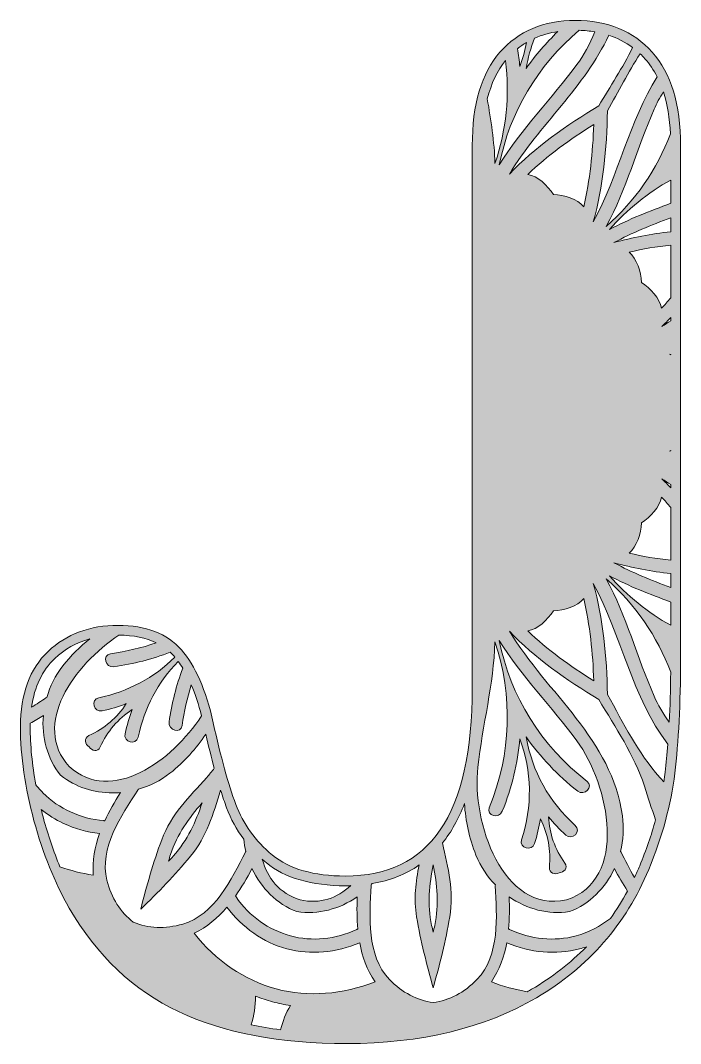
# Model space of a CAD drawing. Extents: x -728 to 2523, y -2539 to -44.
# Drawn here: x 634.9 to 905.1, y -2539.4 to -2120.6 of the extents above; entities that cross this region are included whole.
import ezdxf

# ---------------------------------------------------------------- set-up
doc = ezdxf.new("R2010")
doc.units = 0
doc.header["$MEASUREMENT"] = 0
doc.layers.add('Layer 1', color=7, linetype='Continuous', lineweight=0)

msp = doc.modelspace()

# ---------------------------------------------------------------- hatches: boundary and pattern name
at = {"layer": 'Layer 1', "true_color": 0xed1c24, "transparency": 33554687}
h = msp.add_hatch(color=240, dxfattribs=at)
h.dxf.hatch_style = 2
edge = h.paths.add_edge_path()
edge.add_spline(control_points=[(901.1, -2243.54), (899.89, -2244.34), (898.68, -2245.13), (897.44, -2245.88), (898.69, -2244.69), (899.9, -2243.45), (901.1, -2242.2), (901.1, -2242.2), (901.1, -2243.54), (901.1, -2243.54)], knot_values=[0, 0, 0, 0, 1, 1, 1, 2, 2, 2, 3, 3, 3, 3], degree=3, periodic=0)
edge = h.paths.add_edge_path()
edge.add_spline(control_points=[(901.1, -2257.44), (900.9, -2257.39), (900.7, -2257.33), (900.51, -2257.28), (900.7, -2257.29), (900.9, -2257.3), (901.1, -2257.31), (901.1, -2257.31), (901.1, -2257.44), (901.1, -2257.44)], knot_values=[0, 0, 0, 0, 1, 1, 1, 2, 2, 2, 3, 3, 3, 3], degree=3, periodic=0)
edge = h.paths.add_edge_path()
edge.add_spline(control_points=[(901.1, -2296.82), (900.9, -2296.83), (900.7, -2296.84), (900.51, -2296.85), (900.7, -2296.8), (900.9, -2296.74), (901.1, -2296.69), (901.1, -2296.69), (901.1, -2296.82), (901.1, -2296.82)], knot_values=[0, 0, 0, 0, 1, 1, 1, 2, 2, 2, 3, 3, 3, 3], degree=3, periodic=0)
edge = h.paths.add_edge_path()
edge.add_spline(control_points=[(880.74, -2461.03), (880.69, -2460.9), (880.59, -2460.85), (880.51, -2460.74), (881.67, -2456.1), (881.99, -2451.17), (881.31, -2446.21), (877.01, -2415), (850.59, -2396.11), (835.04, -2370.65), (845.5, -2381.5), (858.41, -2390.58), (871.63, -2398.58), (878.51, -2410.12), (886.07, -2421.15), (890.33, -2434.03), (891.89, -2438.78), (893.23, -2443.35), (894.89, -2447.75), (893.17, -2453.99), (891.01, -2460.28), (888.38, -2466.57), (887.7, -2468.22), (886.97, -2469.83), (886.22, -2471.43), (884.2, -2467.91), (882.41, -2464.32), (880.74, -2461.03)], knot_values=[0, 0, 0, 0, 1, 1, 1, 2, 2, 2, 3, 3, 3, 4, 4, 4, 5, 5, 5, 6, 6, 6, 7, 7, 7, 8, 8, 8, 9, 9, 9, 9], degree=3, periodic=0)
edge = h.paths.add_edge_path()
edge.add_spline(control_points=[(731.14, -2519.97), (733.42, -2520.88), (735.75, -2521.66), (738.14, -2522.34), (740.54, -2522.95), (742.95, -2523.44), (745.39, -2523.78), (743.6, -2526.91), (742.25, -2530.27), (741.35, -2533.72), (737.2, -2533.19), (733.2, -2532.52), (729.33, -2531.73), (730.49, -2527.95), (731.12, -2523.97), (731.14, -2519.97)], knot_values=[0, 0, 0, 0, 1, 1, 1, 2, 2, 2, 3, 3, 3, 4, 4, 4, 5, 5, 5, 5], degree=3, periodic=0)
edge = h.paths.add_edge_path()
edge.add_spline(control_points=[(743.94, -2500.65), (753.77, -2503.14), (764.08, -2502.27), (773.76, -2498.09), (774.79, -2503.8), (776.7, -2509.2), (780.03, -2514.08), (766.71, -2519.4), (752.85, -2520.39), (739.55, -2517.02), (726.36, -2513.3), (714.87, -2505.5), (705.99, -2494.23), (711.3, -2491.69), (715.66, -2487.95), (719.42, -2483.53), (725.7, -2491.99), (734.2, -2497.91), (743.94, -2500.65)], knot_values=[0, 0, 0, 0, 1, 1, 1, 2, 2, 2, 3, 3, 3, 4, 4, 4, 5, 5, 5, 6, 6, 6, 6], degree=3, periodic=0)
edge = h.paths.add_edge_path()
edge.add_spline(control_points=[(773, -2492.52), (772.86, -2492.56), (772.73, -2492.56), (772.58, -2492.63), (763.79, -2496.79), (754.34, -2497.64), (745.38, -2495.35), (745.38, -2495.35), (745.39, -2495.28), (745.39, -2495.28), (736.48, -2492.79), (728.68, -2487.38), (723.15, -2479.38), (723.06, -2479.25), (722.97, -2479.16), (722.86, -2479.05), (725.36, -2475.51), (727.58, -2471.69), (729.68, -2467.77), (733.4, -2475.72), (739.81, -2482.18), (748.04, -2485.39), (756.76, -2486.73), (765.54, -2484.34), (772.75, -2479.3), (772.59, -2483.77), (772.62, -2488.2), (773, -2492.52)], knot_values=[0, 0, 0, 0, 1, 1, 1, 2, 2, 2, 3, 3, 3, 4, 4, 4, 5, 5, 5, 6, 6, 6, 7, 7, 7, 8, 8, 8, 9, 9, 9, 9], degree=3, periodic=0)
edge = h.paths.add_edge_path()
edge.add_spline(control_points=[(829.14, -2179.16), (828.86, -2170.23), (827.51, -2161.43), (826, -2152.64), (827.61, -2146.38), (830.12, -2141.16), (833.5, -2137.04), (835.21, -2151.19), (833.77, -2165.45), (829.14, -2179.16)], knot_values=[0, 0, 0, 0, 1, 1, 1, 2, 2, 2, 3, 3, 3, 3], degree=3, periodic=0)
edge = h.paths.add_edge_path()
edge.add_spline(control_points=[(841.93, -2140.23), (842.66, -2135.94), (843.81, -2131.83), (845.34, -2127.9), (848.26, -2126.58), (851.43, -2125.67), (854.88, -2125.15), (850.03, -2129.81), (845.71, -2134.85), (841.93, -2140.23)], knot_values=[0, 0, 0, 0, 1, 1, 1, 2, 2, 2, 3, 3, 3, 3], degree=3, periodic=0)
edge = h.paths.add_edge_path()
edge.add_spline(control_points=[(832.12, -2444.3), (836.05, -2434.6), (838.42, -2424.61), (839.3, -2414.6), (844.29, -2428.09), (844.49, -2442.19), (840.04, -2456.02), (838.94, -2459.42), (844.27, -2460.85), (845.35, -2457.48), (846.43, -2454.15), (847.17, -2450.8), (847.74, -2447.46), (850.88, -2453.65), (852.09, -2460.25), (851.41, -2467.24), (851.19, -2469.68), (853.69, -2470.38), (855.42, -2469.47), (855.42, -2469.47), (855.42, -2469.52), (855.42, -2469.52), (857.37, -2469.44), (859.17, -2467.53), (857.76, -2465.54), (853.68, -2459.81), (851.41, -2453.5), (851.05, -2446.57), (853.2, -2449.18), (855.54, -2451.71), (858.13, -2454.06), (860.76, -2456.43), (864.64, -2452.52), (862.01, -2450.14), (851.23, -2440.39), (844.35, -2428.07), (841.93, -2413.9), (847.7, -2422.12), (854.74, -2429.59), (863, -2436.03), (865.76, -2438.18), (869.67, -2434.28), (866.87, -2432.09), (847.95, -2417.36), (835.46, -2397.3), (830.89, -2374.37), (840, -2389.11), (852.33, -2401.43), (862.67, -2415.45), (875.94, -2433.44), (883.91, -2472.42), (858.39, -2480.56), (832.2, -2486.28), (819.62, -2448.53), (822.11, -2426.31), (824.05, -2409.05), (828.6, -2392.25), (829.14, -2374.98), (836.6, -2397.09), (835.8, -2420.65), (826.81, -2442.83), (825.47, -2446.13), (830.8, -2447.55), (832.12, -2444.3)], knot_values=[0, 0, 0, 0, 1, 1, 1, 2, 2, 2, 3, 3, 3, 4, 4, 4, 5, 5, 5, 6, 6, 6, 7, 7, 7, 8, 8, 8, 9, 9, 9, 10, 10, 10, 11, 11, 11, 12, 12, 12, 13, 13, 13, 14, 14, 14, 15, 15, 15, 16, 16, 16, 17, 17, 17, 18, 18, 18, 19, 19, 19, 20, 20, 20, 21, 21, 21, 21], degree=3, periodic=0)
edge = h.paths.add_edge_path()
edge.add_spline(control_points=[(862.67, -2138.68), (852.33, -2152.71), (840, -2165.02), (830.89, -2179.77), (835.2, -2158.16), (846.53, -2139.11), (863.65, -2124.66), (865.84, -2124.73), (867.94, -2124.93), (869.97, -2125.27), (867.93, -2130.33), (865.42, -2134.96), (862.67, -2138.68)], knot_values=[0, 0, 0, 0, 1, 1, 1, 2, 2, 2, 3, 3, 3, 4, 4, 4, 4], degree=3, periodic=0)
edge = h.paths.add_edge_path()
edge.add_spline(control_points=[(871.63, -2155.56), (858.41, -2163.55), (845.5, -2172.63), (835.04, -2183.48), (847.22, -2163.54), (866.06, -2147.63), (875.73, -2126.68), (879.31, -2127.85), (882.57, -2129.53), (885.49, -2131.7), (881.41, -2139.92), (876.36, -2147.62), (871.63, -2155.56)], knot_values=[0, 0, 0, 0, 1, 1, 1, 2, 2, 2, 3, 3, 3, 4, 4, 4, 4], degree=3, periodic=0)
edge = h.paths.add_edge_path()
edge.add_spline(control_points=[(869.58, -2390.9), (864.75, -2387.88), (860, -2384.69), (855.46, -2381.3), (850.91, -2377.92), (846.55, -2374.33), (842.52, -2370.51), (846.64, -2369.79), (850.64, -2366.03), (853.06, -2362.28), (857.5, -2362.06), (862.76, -2360.49), (865.45, -2357.26), (868.04, -2368.08), (869.17, -2379.52), (869.58, -2390.9)], knot_values=[0, 0, 0, 0, 1, 1, 1, 2, 2, 2, 3, 3, 3, 4, 4, 4, 5, 5, 5, 5], degree=3, periodic=0)
edge = h.paths.add_edge_path()
edge.add_spline(control_points=[(865.45, -2196.87), (862.76, -2193.65), (857.5, -2192.07), (853.06, -2191.86), (850.64, -2188.1), (846.64, -2184.34), (842.52, -2183.62), (850.59, -2175.97), (859.94, -2169.28), (869.58, -2163.23), (869.38, -2168.92), (868.98, -2174.62), (868.33, -2180.26), (867.68, -2185.89), (866.75, -2191.46), (865.45, -2196.87)], knot_values=[0, 0, 0, 0, 1, 1, 1, 2, 2, 2, 3, 3, 3, 4, 4, 4, 5, 5, 5, 5], degree=3, periodic=0)
edge = h.paths.add_edge_path()
edge.add_spline(control_points=[(898.06, -2149.87), (899.68, -2154.86), (900.65, -2160.59), (900.97, -2167.04), (895.42, -2181.61), (886.54, -2194.5), (874.71, -2204.92), (882.87, -2189.68), (887.34, -2172.87), (894.29, -2156.94), (895.3, -2154.63), (896.57, -2152.25), (898.06, -2149.87)], knot_values=[0, 0, 0, 0, 1, 1, 1, 2, 2, 2, 3, 3, 3, 4, 4, 4, 4], degree=3, periodic=0)
edge = h.paths.add_edge_path()
edge.add_spline(control_points=[(890.52, -2136.28), (892.45, -2138.42), (894.1, -2140.88), (895.5, -2143.64), (884.23, -2161.78), (879.7, -2184.03), (869.36, -2203.07), (873.49, -2188.65), (874.88, -2172.99), (875.2, -2157.61), (879.6, -2149.76), (883.64, -2141.74), (888.55, -2134.27), (889.23, -2134.91), (889.89, -2135.57), (890.52, -2136.28)], knot_values=[0, 0, 0, 0, 1, 1, 1, 2, 2, 2, 3, 3, 3, 4, 4, 4, 5, 5, 5, 5], degree=3, periodic=0)
edge = h.paths.add_edge_path()
edge.add_spline(control_points=[(842.09, -2129.6), (841.44, -2132.94), (840.51, -2136.25), (839.3, -2139.53), (839.08, -2137.08), (838.77, -2134.63), (838.38, -2132.18), (839.56, -2131.23), (840.8, -2130.37), (842.09, -2129.6)], knot_values=[0, 0, 0, 0, 1, 1, 1, 2, 2, 2, 3, 3, 3, 3], degree=3, periodic=0)
edge = h.paths.add_edge_path()
edge.add_spline(control_points=[(797.08, -2487.56), (798.71, -2497.33), (801.15, -2506.95), (803.86, -2516.52), (806.56, -2506.95), (809, -2497.33), (810.63, -2487.56), (812.43, -2476.81), (809.87, -2467.61), (807.68, -2457.28), (811.27, -2452.78), (814.26, -2447.4), (816.65, -2441.16), (817.11, -2448.22), (818.5, -2455.25), (821.36, -2462.27), (823.24, -2466.92), (826, -2471.02), (829.31, -2474.46), (829.3, -2474.6), (829.25, -2474.69), (829.25, -2474.82), (829.92, -2487.27), (831.18, -2503.3), (821.78, -2513.13), (816.6, -2518.56), (810.38, -2521.73), (803.86, -2522.59), (797.33, -2521.73), (791.12, -2518.56), (785.93, -2513.13), (776.53, -2503.3), (777.79, -2487.27), (778.47, -2474.82), (778.47, -2474.69), (778.41, -2474.6), (778.4, -2474.46), (778.58, -2474.28), (778.75, -2474.08), (778.92, -2473.9), (786.2, -2472.66), (792.59, -2470.12), (798.11, -2466.29), (796.71, -2473.23), (795.82, -2480.01), (797.08, -2487.56)], knot_values=[0, 0, 0, 0, 1, 1, 1, 2, 2, 2, 3, 3, 3, 4, 4, 4, 5, 5, 5, 6, 6, 6, 7, 7, 7, 8, 8, 8, 9, 9, 9, 10, 10, 10, 11, 11, 11, 12, 12, 12, 13, 13, 13, 14, 14, 14, 15, 15, 15, 15], degree=3, periodic=0)
edge = h.paths.add_edge_path()
edge.add_spline(control_points=[(804.49, -2491.04), (804.29, -2491.95), (804.06, -2492.85), (803.86, -2493.76), (803.66, -2492.85), (803.42, -2491.95), (803.22, -2491.04), (801.35, -2482.26), (802.32, -2474.24), (803.86, -2466.17), (805.39, -2474.24), (806.36, -2482.26), (804.49, -2491.04)], knot_values=[0, 0, 0, 0, 1, 1, 1, 2, 2, 2, 3, 3, 3, 4, 4, 4, 4], degree=3, periodic=0)
edge = h.paths.add_edge_path()
edge.add_spline(control_points=[(735.48, -2465.32), (743.11, -2471.61), (754.03, -2474.8), (767.94, -2474.8), (768.67, -2474.8), (769.39, -2474.77), (770.1, -2474.75), (764.58, -2479.81), (757.64, -2482.38), (749.33, -2480.56), (740.77, -2477.83), (735.99, -2471.63), (733.9, -2463.93), (734.43, -2464.4), (734.94, -2464.87), (735.48, -2465.32)], knot_values=[0, 0, 0, 0, 1, 1, 1, 2, 2, 2, 3, 3, 3, 4, 4, 4, 5, 5, 5, 5], degree=3, periodic=0)
edge = h.paths.add_edge_path()
edge.add_spline(control_points=[(709.31, -2440.83), (706.6, -2448.59), (703.43, -2456.02), (697.42, -2462.69), (696.8, -2463.38), (696.13, -2464.04), (695.51, -2464.73), (695.79, -2463.83), (696.04, -2462.94), (696.32, -2462.06), (699.09, -2453.54), (703.93, -2447.1), (709.27, -2440.88), (709.27, -2440.88), (709.31, -2440.83), (709.31, -2440.83)], knot_values=[0, 0, 0, 0, 1, 1, 1, 2, 2, 2, 3, 3, 3, 4, 4, 4, 5, 5, 5, 5], degree=3, periodic=0)
edge = h.paths.add_edge_path()
edge.add_spline(control_points=[(692.74, -2455.97), (689.27, -2465.25), (686.58, -2474.8), (684.12, -2484.43), (691.26, -2477.5), (698.18, -2470.39), (704.47, -2462.74), (711.25, -2454.51), (713.7, -2445.48), (716.85, -2435.68), (717.66, -2438.27), (718.48, -2440.67), (719.28, -2442.86), (720.99, -2447.47), (723.35, -2451.76), (726.3, -2455.71), (726.49, -2457.42), (726.79, -2459.1), (727.2, -2460.74), (727.12, -2460.85), (727.03, -2460.9), (726.97, -2461.03), (721.33, -2472.14), (714.4, -2486.65), (701.35, -2490.47), (694.15, -2492.58), (687.17, -2492.22), (681.1, -2489.7), (675.88, -2485.69), (672.08, -2479.83), (670.29, -2472.54), (667.07, -2459.32), (676.18, -2446.08), (682.98, -2435.63), (683.06, -2435.51), (683.12, -2435.39), (683.17, -2435.27), (687.74, -2433.95), (692.16, -2431.77), (696.1, -2428.71), (702.09, -2424.05), (706.83, -2418.64), (710.76, -2412.74), (711.92, -2417.78), (713.08, -2422.45), (714.24, -2426.73), (713.26, -2427.99), (712.23, -2429.22), (711.16, -2430.42), (703.85, -2438.62), (696.69, -2445.42), (692.74, -2455.97)], knot_values=[0, 0, 0, 0, 1, 1, 1, 2, 2, 2, 3, 3, 3, 4, 4, 4, 5, 5, 5, 6, 6, 6, 7, 7, 7, 8, 8, 8, 9, 9, 9, 10, 10, 10, 11, 11, 11, 12, 12, 12, 13, 13, 13, 14, 14, 14, 15, 15, 15, 16, 16, 16, 17, 17, 17, 17], degree=3, periodic=0)
edge = h.paths.add_edge_path()
edge.add_spline(control_points=[(673.16, -2385.16), (681.18, -2384.04), (688.86, -2382.02), (696.16, -2379.2), (696.72, -2379.72), (697.27, -2380.26), (697.77, -2380.84), (697.89, -2380.97), (698.01, -2381.12), (698.12, -2381.25), (689.58, -2389.67), (679.03, -2395.28), (666.97, -2397.87), (663.48, -2398.63), (664.9, -2403.96), (668.36, -2403.22), (671.78, -2402.47), (675.05, -2401.45), (678.24, -2400.26), (674.44, -2406.08), (669.33, -2410.43), (662.94, -2413.35), (660.71, -2414.35), (661.36, -2416.89), (663, -2417.92), (664.04, -2419.56), (666.57, -2420.21), (667.58, -2417.99), (670.49, -2411.6), (674.84, -2406.48), (680.66, -2402.69), (679.47, -2405.87), (678.45, -2409.14), (677.71, -2412.56), (676.96, -2416.02), (682.29, -2417.44), (683.05, -2413.96), (685.62, -2401.98), (691.18, -2391.49), (699.5, -2382.98), (700.13, -2383.84), (700.75, -2384.76), (701.35, -2385.73), (698.72, -2392.74), (696.83, -2400.1), (695.76, -2407.76), (695.29, -2411.24), (700.62, -2412.67), (701.11, -2409.16), (701.9, -2403.45), (703.16, -2397.91), (704.84, -2392.58), (706.42, -2396.28), (707.81, -2400.52), (709.02, -2405.25), (697.01, -2423.71), (672.16, -2441.75), (654.89, -2426.03), (639.3, -2408.91), (656.9, -2384.34), (675.19, -2372.21), (681.17, -2372.25), (686.29, -2373.31), (690.51, -2375.37), (684.51, -2377.41), (678.25, -2378.91), (671.77, -2379.82), (668.25, -2380.31), (669.69, -2385.64), (673.16, -2385.16)], knot_values=[0, 0, 0, 0, 1, 1, 1, 2, 2, 2, 3, 3, 3, 4, 4, 4, 5, 5, 5, 6, 6, 6, 7, 7, 7, 8, 8, 8, 9, 9, 9, 10, 10, 10, 11, 11, 11, 12, 12, 12, 13, 13, 13, 14, 14, 14, 15, 15, 15, 16, 16, 16, 17, 17, 17, 18, 18, 18, 19, 19, 19, 20, 20, 20, 21, 21, 21, 22, 22, 22, 23, 23, 23, 23], degree=3, periodic=0)
edge = h.paths.add_edge_path()
edge.add_spline(control_points=[(663.28, -2373.72), (659.27, -2376.89), (655.55, -2380.53), (652.21, -2384.83), (649.15, -2388.77), (646.97, -2393.18), (645.65, -2397.75), (645.53, -2397.81), (645.41, -2397.86), (645.29, -2397.94), (643.43, -2399.15), (641.47, -2400.44), (639.44, -2401.72), (640.63, -2393.35), (643.81, -2386.66), (648.94, -2381.79), (653, -2377.95), (657.8, -2375.26), (663.28, -2373.72)], knot_values=[0, 0, 0, 0, 1, 1, 1, 2, 2, 2, 3, 3, 3, 4, 4, 4, 5, 5, 5, 6, 6, 6, 6], degree=3, periodic=0)
edge = h.paths.add_edge_path()
edge.add_spline(control_points=[(638.9, -2409.61), (638.9, -2409.17), (638.92, -2408.73), (638.93, -2408.29), (640.72, -2407.29), (642.5, -2406.23), (644.27, -2405.13), (643.51, -2413.89), (645.83, -2422.68), (651.35, -2429.57), (657.41, -2434.41), (664.91, -2436.8), (672.59, -2436.8), (673.66, -2436.8), (674.72, -2436.76), (675.8, -2436.67), (673.44, -2440.44), (671.24, -2444.29), (669.41, -2448.23), (669.26, -2448.2), (669.15, -2448.12), (669, -2448.11), (659.3, -2447.33), (650.73, -2443.28), (644.11, -2436.81), (643.07, -2435.75), (642.1, -2434.62), (641.18, -2433.46), (639.68, -2425.24), (638.9, -2417.25), (638.9, -2409.61)], knot_values=[0, 0, 0, 0, 1, 1, 1, 2, 2, 2, 3, 3, 3, 4, 4, 4, 5, 5, 5, 6, 6, 6, 7, 7, 7, 8, 8, 8, 9, 9, 9, 10, 10, 10, 10], degree=3, periodic=0)
edge = h.paths.add_edge_path()
edge.add_spline(control_points=[(643.39, -2443.57), (646.2, -2445.83), (649.25, -2447.74), (652.52, -2449.27), (657.08, -2451.42), (662.04, -2452.83), (667.27, -2453.44), (665.32, -2458.89), (664.26, -2464.52), (664.71, -2470.41), (659.97, -2469.72), (655.41, -2468.57), (651.08, -2467.01), (648.51, -2460.8), (646.23, -2454.16), (644.3, -2447.11), (643.98, -2445.93), (643.69, -2444.75), (643.39, -2443.57)], knot_values=[0, 0, 0, 0, 1, 1, 1, 2, 2, 2, 3, 3, 3, 4, 4, 4, 5, 5, 5, 6, 6, 6, 6], degree=3, periodic=0)
edge = h.paths.add_edge_path()
edge.add_spline(control_points=[(842.35, -2518.15), (837.43, -2517.36), (832.52, -2516.01), (827.68, -2514.08), (831.01, -2509.2), (832.92, -2503.8), (833.95, -2498.09), (843.63, -2502.27), (853.95, -2503.14), (863.77, -2500.65), (864.71, -2500.39), (865.63, -2500.08), (866.54, -2499.76), (860.02, -2506.39), (852.53, -2512.22), (844.09, -2517.18), (843.52, -2517.51), (842.93, -2517.83), (842.35, -2518.15)], knot_values=[0, 0, 0, 0, 1, 1, 1, 2, 2, 2, 3, 3, 3, 4, 4, 4, 5, 5, 5, 6, 6, 6, 6], degree=3, periodic=0)
edge = h.paths.add_edge_path()
edge.add_spline(control_points=[(876.38, -2488.13), (872.21, -2491.44), (867.45, -2493.84), (862.32, -2495.28), (862.32, -2495.28), (862.34, -2495.35), (862.34, -2495.35), (853.38, -2497.64), (843.92, -2496.79), (835.13, -2492.63), (834.99, -2492.56), (834.85, -2492.56), (834.71, -2492.52), (835.09, -2488.2), (835.12, -2483.77), (834.96, -2479.3), (842.17, -2484.34), (850.95, -2486.73), (859.67, -2485.39), (867.91, -2482.18), (874.31, -2475.72), (878.04, -2467.77), (879.72, -2470.93), (881.5, -2474.01), (883.43, -2476.94), (881.3, -2480.84), (878.95, -2484.58), (876.38, -2488.13)], knot_values=[0, 0, 0, 0, 1, 1, 1, 2, 2, 2, 3, 3, 3, 4, 4, 4, 5, 5, 5, 6, 6, 6, 7, 7, 7, 8, 8, 8, 9, 9, 9, 9], degree=3, periodic=0)
edge = h.paths.add_edge_path()
edge.add_spline(control_points=[(898.78, -2428.24), (898.62, -2429.58), (898.42, -2430.92), (898.22, -2432.27), (897.66, -2431.66), (897.11, -2431.04), (896.56, -2430.42), (887.53, -2420.32), (881.76, -2408.24), (875.2, -2396.52), (874.88, -2381.14), (873.49, -2365.48), (869.36, -2351.06), (880.95, -2372.4), (885.23, -2397.77), (899.9, -2416.86), (899.59, -2420.88), (899.22, -2424.68), (898.78, -2428.24)], knot_values=[0, 0, 0, 0, 1, 1, 1, 2, 2, 2, 3, 3, 3, 4, 4, 4, 5, 5, 5, 6, 6, 6, 6], degree=3, periodic=0)
edge = h.paths.add_edge_path()
edge.add_spline(control_points=[(900.48, -2407.86), (897.92, -2404.3), (895.8, -2400.66), (894.29, -2397.2), (887.34, -2381.26), (882.87, -2364.45), (874.71, -2349.22), (886.61, -2359.69), (895.53, -2372.67), (901.07, -2387.34), (901, -2394.63), (900.81, -2401.48), (900.48, -2407.86)], knot_values=[0, 0, 0, 0, 1, 1, 1, 2, 2, 2, 3, 3, 3, 4, 4, 4, 4], degree=3, periodic=0)
edge = h.paths.add_edge_path()
edge.add_spline(control_points=[(901.1, -2368.2), (891.72, -2362.95), (883.26, -2356.15), (876.01, -2347.92), (884.05, -2352.23), (892.53, -2355.51), (901.1, -2358.67), (901.1, -2358.67), (901.1, -2368.2), (901.1, -2368.2)], knot_values=[0, 0, 0, 0, 1, 1, 1, 2, 2, 2, 3, 3, 3, 3], degree=3, periodic=0)
edge = h.paths.add_edge_path()
edge.add_spline(control_points=[(901.1, -2352.73), (893.15, -2349.73), (885.26, -2346.59), (877.85, -2342.57), (885.34, -2344.71), (893.16, -2346.11), (901.1, -2347.01), (901.1, -2347.01), (901.1, -2352.73), (901.1, -2352.73)], knot_values=[0, 0, 0, 0, 1, 1, 1, 2, 2, 2, 3, 3, 3, 3], degree=3, periodic=0)
edge = h.paths.add_edge_path()
edge.add_spline(control_points=[(901.1, -2341.58), (895.31, -2340.93), (889.6, -2339.99), (884.05, -2338.66), (887.28, -2335.97), (888.85, -2330.71), (889.07, -2326.27), (892.82, -2323.85), (896.58, -2319.85), (897.3, -2315.73), (898.59, -2317.09), (899.85, -2318.51), (901.1, -2319.94), (901.1, -2319.94), (901.1, -2341.58), (901.1, -2341.58)], knot_values=[0, 0, 0, 0, 1, 1, 1, 2, 2, 2, 3, 3, 3, 4, 4, 4, 5, 5, 5, 5], degree=3, periodic=0)
edge = h.paths.add_edge_path()
edge.add_spline(control_points=[(901.1, -2311.93), (899.9, -2310.68), (898.69, -2309.45), (897.44, -2308.25), (898.68, -2309), (899.89, -2309.79), (901.1, -2310.59), (901.1, -2310.59), (901.1, -2311.93), (901.1, -2311.93)], knot_values=[0, 0, 0, 0, 1, 1, 1, 2, 2, 2, 3, 3, 3, 3], degree=3, periodic=0)
edge = h.paths.add_edge_path()
edge.add_spline(control_points=[(901.1, -2234.19), (899.85, -2235.62), (898.59, -2237.04), (897.3, -2238.41), (896.58, -2234.28), (892.82, -2230.28), (889.07, -2227.87), (888.85, -2223.42), (887.28, -2218.16), (884.05, -2215.47), (889.6, -2214.14), (895.31, -2213.21), (901.1, -2212.55), (901.1, -2212.55), (901.1, -2234.19), (901.1, -2234.19)], knot_values=[0, 0, 0, 0, 1, 1, 1, 2, 2, 2, 3, 3, 3, 4, 4, 4, 5, 5, 5, 5], degree=3, periodic=0)
edge = h.paths.add_edge_path()
edge.add_spline(control_points=[(901.1, -2207.12), (893.16, -2208.02), (885.34, -2209.42), (877.85, -2211.56), (885.26, -2207.54), (893.15, -2204.4), (901.1, -2201.4), (901.1, -2201.4), (901.1, -2207.12), (901.1, -2207.12)], knot_values=[0, 0, 0, 0, 1, 1, 1, 2, 2, 2, 3, 3, 3, 3], degree=3, periodic=0)
edge = h.paths.add_edge_path()
edge.add_spline(control_points=[(901.1, -2195.46), (892.53, -2198.62), (884.05, -2201.9), (876.01, -2206.22), (883.26, -2197.98), (891.72, -2191.18), (901.1, -2185.93), (901.1, -2185.93), (901.1, -2195.46), (901.1, -2195.46)], knot_values=[0, 0, 0, 0, 1, 1, 1, 2, 2, 2, 3, 3, 3, 3], degree=3, periodic=0)
edge = h.paths.add_edge_path()
edge.add_spline(control_points=[(893.49, -2133.6), (885.75, -2124.99), (875.17, -2120.63), (862.05, -2120.63), (849.11, -2120.63), (838.7, -2125), (831.14, -2133.62), (823.64, -2142.16), (819.84, -2155.03), (819.84, -2171.87), (819.84, -2171.87), (819.84, -2393.74), (819.84, -2393.74), (819.84, -2419.56), (815.42, -2439.13), (806.71, -2451.91), (798.04, -2464.62), (785.36, -2470.8), (767.94, -2470.8), (754.98, -2470.8), (744.92, -2467.92), (738.03, -2462.23), (731.04, -2456.47), (726, -2449.48), (723.03, -2441.47), (719.98, -2433.22), (716.88, -2421.98), (713.82, -2408.08), (710.84, -2394.68), (706.44, -2384.62), (700.77, -2378.19), (694.93, -2371.57), (686.23, -2368.21), (674.92, -2368.21), (663.33, -2368.21), (653.66, -2371.8), (646.19, -2378.88), (638.7, -2386), (634.9, -2396.33), (634.9, -2409.61), (634.9, -2421.78), (636.76, -2434.75), (640.44, -2448.16), (644.11, -2461.58), (648.97, -2473.61), (654.87, -2483.93), (666.14, -2503.35), (681.21, -2517.61), (699.65, -2526.32), (717.98, -2534.98), (741.14, -2539.37), (768.49, -2539.37), (798.8, -2539.37), (824.91, -2533.06), (846.11, -2520.63), (867.36, -2508.15), (882.84, -2490.47), (892.08, -2468.1), (897.6, -2454.86), (901.18, -2441.62), (902.75, -2428.73), (904.3, -2415.92), (905.1, -2400.19), (905.1, -2381.98), (905.1, -2381.98), (905.1, -2171.87), (905.1, -2171.87), (905.1, -2155.02), (901.19, -2142.15), (893.49, -2133.6)], knot_values=[0, 0, 0, 0, 1, 1, 1, 2, 2, 2, 3, 3, 3, 4, 4, 4, 5, 5, 5, 6, 6, 6, 7, 7, 7, 8, 8, 8, 9, 9, 9, 10, 10, 10, 11, 11, 11, 12, 12, 12, 13, 13, 13, 14, 14, 14, 15, 15, 15, 16, 16, 16, 17, 17, 17, 18, 18, 18, 19, 19, 19, 20, 20, 20, 21, 21, 21, 22, 22, 22, 23, 23, 23, 23], degree=3, periodic=0)

# ---------------------------------------------------------------- linework, layer by layer
at = {"layer": 'Layer 1'}
for points, knots in [([(893.49, -2133.6), (885.75, -2124.99), (875.17, -2120.63), (862.05, -2120.63), (849.11, -2120.63), (838.7, -2125), (831.14, -2133.62), (823.64, -2142.16), (819.84, -2155.03), (819.84, -2171.87), (819.84, -2171.87), (819.84, -2393.74), (819.84, -2393.74), (819.84, -2419.56), (815.42, -2439.13), (806.71, -2451.91), (798.04, -2464.62), (785.36, -2470.8), (767.94, -2470.8), (754.98, -2470.8), (744.92, -2467.92), (738.03, -2462.23), (731.04, -2456.47), (726, -2449.48), (723.03, -2441.47), (719.98, -2433.22), (716.88, -2421.98), (713.82, -2408.08), (710.84, -2394.68), (706.44, -2384.62), (700.77, -2378.19), (694.93, -2371.57), (686.23, -2368.21), (674.92, -2368.21), (663.33, -2368.21), (653.66, -2371.8), (646.19, -2378.88), (638.7, -2386), (634.9, -2396.33), (634.9, -2409.61), (634.9, -2421.78), (636.76, -2434.75), (640.44, -2448.16), (644.11, -2461.58), (648.97, -2473.61), (654.87, -2483.93), (666.14, -2503.35), (681.21, -2517.61), (699.65, -2526.32), (717.98, -2534.98), (741.14, -2539.37), (768.49, -2539.37), (798.8, -2539.37), (824.91, -2533.06), (846.11, -2520.63), (867.36, -2508.15), (882.84, -2490.47), (892.08, -2468.1), (897.6, -2454.86), (901.18, -2441.62), (902.75, -2428.73), (904.3, -2415.92), (905.1, -2400.19), (905.1, -2381.98), (905.1, -2381.98), (905.1, -2171.87), (905.1, -2171.87), (905.1, -2155.02), (901.19, -2142.15), (893.49, -2133.6)], [0, 0, 0, 0, 1, 1, 1, 2, 2, 2, 3, 3, 3, 4, 4, 4, 5, 5, 5, 6, 6, 6, 7, 7, 7, 8, 8, 8, 9, 9, 9, 10, 10, 10, 11, 11, 11, 12, 12, 12, 13, 13, 13, 14, 14, 14, 15, 15, 15, 16, 16, 16, 17, 17, 17, 18, 18, 18, 19, 19, 19, 20, 20, 20, 21, 21, 21, 22, 22, 22, 23, 23, 23, 23]), ([(862.67, -2138.68), (852.33, -2152.71), (840, -2165.02), (830.89, -2179.77), (835.2, -2158.16), (846.53, -2139.11), (863.65, -2124.66), (865.84, -2124.73), (867.94, -2124.93), (869.97, -2125.27), (867.93, -2130.33), (865.42, -2134.96), (862.67, -2138.68)], [0, 0, 0, 0, 1, 1, 1, 2, 2, 2, 3, 3, 3, 4, 4, 4, 4]), ([(871.63, -2155.56), (858.41, -2163.55), (845.5, -2172.63), (835.04, -2183.48), (847.22, -2163.54), (866.06, -2147.63), (875.73, -2126.68), (879.31, -2127.85), (882.57, -2129.53), (885.49, -2131.7), (881.41, -2139.92), (876.36, -2147.62), (871.63, -2155.56)], [0, 0, 0, 0, 1, 1, 1, 2, 2, 2, 3, 3, 3, 4, 4, 4, 4]), ([(841.93, -2140.23), (842.66, -2135.94), (843.81, -2131.83), (845.34, -2127.9), (848.26, -2126.58), (851.43, -2125.67), (854.88, -2125.15), (850.03, -2129.81), (845.71, -2134.85), (841.93, -2140.23)], [0, 0, 0, 0, 1, 1, 1, 2, 2, 2, 3, 3, 3, 3]), ([(842.09, -2129.6), (841.44, -2132.94), (840.51, -2136.25), (839.3, -2139.53), (839.08, -2137.08), (838.77, -2134.63), (838.38, -2132.18), (839.56, -2131.23), (840.8, -2130.37), (842.09, -2129.6)], [0, 0, 0, 0, 1, 1, 1, 2, 2, 2, 3, 3, 3, 3]), ([(890.52, -2136.28), (892.45, -2138.42), (894.1, -2140.88), (895.5, -2143.64), (884.23, -2161.78), (879.7, -2184.03), (869.36, -2203.07), (873.49, -2188.65), (874.88, -2172.99), (875.2, -2157.61), (879.6, -2149.76), (883.64, -2141.74), (888.55, -2134.27), (889.23, -2134.91), (889.89, -2135.57), (890.52, -2136.28)], [0, 0, 0, 0, 1, 1, 1, 2, 2, 2, 3, 3, 3, 4, 4, 4, 5, 5, 5, 5]), ([(829.14, -2179.16), (828.86, -2170.23), (827.51, -2161.43), (826, -2152.64), (827.61, -2146.38), (830.12, -2141.16), (833.5, -2137.04), (835.21, -2151.19), (833.77, -2165.45), (829.14, -2179.16)], [0, 0, 0, 0, 1, 1, 1, 2, 2, 2, 3, 3, 3, 3]), ([(898.06, -2149.87), (899.68, -2154.86), (900.65, -2160.59), (900.97, -2167.04), (895.42, -2181.61), (886.54, -2194.5), (874.71, -2204.92), (882.87, -2189.68), (887.34, -2172.87), (894.29, -2156.94), (895.3, -2154.63), (896.57, -2152.25), (898.06, -2149.87)], [0, 0, 0, 0, 1, 1, 1, 2, 2, 2, 3, 3, 3, 4, 4, 4, 4]), ([(865.45, -2196.87), (862.76, -2193.65), (857.5, -2192.07), (853.06, -2191.86), (850.64, -2188.1), (846.64, -2184.34), (842.52, -2183.62), (850.59, -2175.97), (859.94, -2169.28), (869.58, -2163.23), (869.38, -2168.92), (868.98, -2174.62), (868.33, -2180.26), (867.68, -2185.89), (866.75, -2191.46), (865.45, -2196.87)], [0, 0, 0, 0, 1, 1, 1, 2, 2, 2, 3, 3, 3, 4, 4, 4, 5, 5, 5, 5]), ([(901.1, -2195.46), (892.53, -2198.62), (884.05, -2201.9), (876.01, -2206.22), (883.26, -2197.98), (891.72, -2191.18), (901.1, -2185.93), (901.1, -2185.93), (901.1, -2195.46), (901.1, -2195.46)], [0, 0, 0, 0, 1, 1, 1, 2, 2, 2, 3, 3, 3, 3]), ([(901.1, -2207.12), (893.16, -2208.02), (885.34, -2209.42), (877.85, -2211.56), (885.26, -2207.54), (893.15, -2204.4), (901.1, -2201.4), (901.1, -2201.4), (901.1, -2207.12), (901.1, -2207.12)], [0, 0, 0, 0, 1, 1, 1, 2, 2, 2, 3, 3, 3, 3]), ([(901.1, -2234.19), (899.85, -2235.62), (898.59, -2237.04), (897.3, -2238.41), (896.58, -2234.28), (892.82, -2230.28), (889.07, -2227.87), (888.85, -2223.42), (887.28, -2218.16), (884.05, -2215.47), (889.6, -2214.14), (895.31, -2213.21), (901.1, -2212.55), (901.1, -2212.55), (901.1, -2234.19), (901.1, -2234.19)], [0, 0, 0, 0, 1, 1, 1, 2, 2, 2, 3, 3, 3, 4, 4, 4, 5, 5, 5, 5]), ([(901.1, -2243.54), (899.89, -2244.34), (898.68, -2245.13), (897.44, -2245.88), (898.69, -2244.69), (899.9, -2243.45), (901.1, -2242.2), (901.1, -2242.2), (901.1, -2243.54), (901.1, -2243.54)], [0, 0, 0, 0, 1, 1, 1, 2, 2, 2, 3, 3, 3, 3]), ([(901.1, -2257.44), (900.9, -2257.39), (900.7, -2257.33), (900.51, -2257.28), (900.7, -2257.29), (900.9, -2257.3), (901.1, -2257.31), (901.1, -2257.31), (901.1, -2257.44), (901.1, -2257.44)], [0, 0, 0, 0, 1, 1, 1, 2, 2, 2, 3, 3, 3, 3]), ([(901.1, -2296.82), (900.9, -2296.83), (900.7, -2296.84), (900.51, -2296.85), (900.7, -2296.8), (900.9, -2296.74), (901.1, -2296.69), (901.1, -2296.69), (901.1, -2296.82), (901.1, -2296.82)], [0, 0, 0, 0, 1, 1, 1, 2, 2, 2, 3, 3, 3, 3]), ([(901.1, -2311.93), (899.9, -2310.68), (898.69, -2309.45), (897.44, -2308.25), (898.68, -2309), (899.89, -2309.79), (901.1, -2310.59), (901.1, -2310.59), (901.1, -2311.93), (901.1, -2311.93)], [0, 0, 0, 0, 1, 1, 1, 2, 2, 2, 3, 3, 3, 3]), ([(901.1, -2341.58), (895.31, -2340.93), (889.6, -2339.99), (884.05, -2338.66), (887.28, -2335.97), (888.85, -2330.71), (889.07, -2326.27), (892.82, -2323.85), (896.58, -2319.85), (897.3, -2315.73), (898.59, -2317.09), (899.85, -2318.51), (901.1, -2319.94), (901.1, -2319.94), (901.1, -2341.58), (901.1, -2341.58)], [0, 0, 0, 0, 1, 1, 1, 2, 2, 2, 3, 3, 3, 4, 4, 4, 5, 5, 5, 5]), ([(901.1, -2352.73), (893.15, -2349.73), (885.26, -2346.59), (877.85, -2342.57), (885.34, -2344.71), (893.16, -2346.11), (901.1, -2347.01), (901.1, -2347.01), (901.1, -2352.73), (901.1, -2352.73)], [0, 0, 0, 0, 1, 1, 1, 2, 2, 2, 3, 3, 3, 3]), ([(901.1, -2368.2), (891.72, -2362.95), (883.26, -2356.15), (876.01, -2347.92), (884.05, -2352.23), (892.53, -2355.51), (901.1, -2358.67), (901.1, -2358.67), (901.1, -2368.2), (901.1, -2368.2)], [0, 0, 0, 0, 1, 1, 1, 2, 2, 2, 3, 3, 3, 3]), ([(898.78, -2428.24), (898.62, -2429.58), (898.42, -2430.92), (898.22, -2432.27), (897.66, -2431.66), (897.11, -2431.04), (896.56, -2430.42), (887.53, -2420.32), (881.76, -2408.24), (875.2, -2396.52), (874.88, -2381.14), (873.49, -2365.48), (869.36, -2351.06), (880.95, -2372.4), (885.23, -2397.77), (899.9, -2416.86), (899.59, -2420.88), (899.22, -2424.68), (898.78, -2428.24)], [0, 0, 0, 0, 1, 1, 1, 2, 2, 2, 3, 3, 3, 4, 4, 4, 5, 5, 5, 6, 6, 6, 6]), ([(900.48, -2407.86), (897.92, -2404.3), (895.8, -2400.66), (894.29, -2397.2), (887.34, -2381.26), (882.87, -2364.45), (874.71, -2349.22), (886.61, -2359.69), (895.53, -2372.67), (901.07, -2387.34), (901, -2394.63), (900.81, -2401.48), (900.48, -2407.86)], [0, 0, 0, 0, 1, 1, 1, 2, 2, 2, 3, 3, 3, 4, 4, 4, 4]), ([(869.58, -2390.9), (864.75, -2387.88), (860, -2384.69), (855.46, -2381.3), (850.91, -2377.92), (846.55, -2374.33), (842.52, -2370.51), (846.64, -2369.79), (850.64, -2366.03), (853.06, -2362.28), (857.5, -2362.06), (862.76, -2360.49), (865.45, -2357.26), (868.04, -2368.08), (869.17, -2379.52), (869.58, -2390.9)], [0, 0, 0, 0, 1, 1, 1, 2, 2, 2, 3, 3, 3, 4, 4, 4, 5, 5, 5, 5]), ([(673.16, -2385.16), (681.18, -2384.04), (688.86, -2382.02), (696.16, -2379.2), (696.72, -2379.72), (697.27, -2380.26), (697.77, -2380.84), (697.89, -2380.97), (698.01, -2381.12), (698.12, -2381.25), (689.58, -2389.67), (679.03, -2395.28), (666.97, -2397.87), (663.48, -2398.63), (664.9, -2403.96), (668.36, -2403.22), (671.78, -2402.47), (675.05, -2401.45), (678.24, -2400.26), (674.44, -2406.08), (669.33, -2410.43), (662.94, -2413.35), (660.71, -2414.35), (661.36, -2416.89), (663, -2417.92), (664.04, -2419.56), (666.57, -2420.21), (667.58, -2417.99), (670.49, -2411.6), (674.84, -2406.48), (680.66, -2402.69), (679.47, -2405.87), (678.45, -2409.14), (677.71, -2412.56), (676.96, -2416.02), (682.29, -2417.44), (683.05, -2413.96), (685.62, -2401.98), (691.18, -2391.49), (699.5, -2382.98), (700.13, -2383.84), (700.75, -2384.76), (701.35, -2385.73), (698.72, -2392.74), (696.83, -2400.1), (695.76, -2407.76), (695.29, -2411.24), (700.62, -2412.67), (701.11, -2409.16), (701.9, -2403.45), (703.16, -2397.91), (704.84, -2392.58), (706.42, -2396.28), (707.81, -2400.52), (709.02, -2405.25), (697.01, -2423.71), (672.16, -2441.75), (654.89, -2426.03), (639.3, -2408.91), (656.9, -2384.34), (675.19, -2372.21), (681.17, -2372.25), (686.29, -2373.31), (690.51, -2375.37), (684.51, -2377.41), (678.25, -2378.91), (671.77, -2379.82), (668.25, -2380.31), (669.69, -2385.64), (673.16, -2385.16)], [0, 0, 0, 0, 1, 1, 1, 2, 2, 2, 3, 3, 3, 4, 4, 4, 5, 5, 5, 6, 6, 6, 7, 7, 7, 8, 8, 8, 9, 9, 9, 10, 10, 10, 11, 11, 11, 12, 12, 12, 13, 13, 13, 14, 14, 14, 15, 15, 15, 16, 16, 16, 17, 17, 17, 18, 18, 18, 19, 19, 19, 20, 20, 20, 21, 21, 21, 22, 22, 22, 23, 23, 23, 23]), ([(663.28, -2373.72), (659.27, -2376.89), (655.55, -2380.53), (652.21, -2384.83), (649.15, -2388.77), (646.97, -2393.18), (645.65, -2397.75), (645.53, -2397.81), (645.41, -2397.86), (645.29, -2397.94), (643.43, -2399.15), (641.47, -2400.44), (639.44, -2401.72), (640.63, -2393.35), (643.81, -2386.66), (648.94, -2381.79), (653, -2377.95), (657.8, -2375.26), (663.28, -2373.72)], [0, 0, 0, 0, 1, 1, 1, 2, 2, 2, 3, 3, 3, 4, 4, 4, 5, 5, 5, 6, 6, 6, 6]), ([(880.74, -2461.03), (880.69, -2460.9), (880.59, -2460.85), (880.51, -2460.74), (881.67, -2456.1), (881.99, -2451.17), (881.31, -2446.21), (877.01, -2415), (850.59, -2396.11), (835.04, -2370.65), (845.5, -2381.5), (858.41, -2390.58), (871.63, -2398.58), (878.51, -2410.12), (886.07, -2421.15), (890.33, -2434.03), (891.89, -2438.78), (893.23, -2443.35), (894.89, -2447.75), (893.17, -2453.99), (891.01, -2460.28), (888.38, -2466.57), (887.7, -2468.22), (886.97, -2469.83), (886.22, -2471.43), (884.2, -2467.91), (882.41, -2464.32), (880.74, -2461.03)], [0, 0, 0, 0, 1, 1, 1, 2, 2, 2, 3, 3, 3, 4, 4, 4, 5, 5, 5, 6, 6, 6, 7, 7, 7, 8, 8, 8, 9, 9, 9, 9]), ([(832.12, -2444.3), (836.05, -2434.6), (838.42, -2424.61), (839.3, -2414.6), (844.29, -2428.09), (844.49, -2442.19), (840.04, -2456.02), (838.94, -2459.42), (844.27, -2460.85), (845.35, -2457.48), (846.43, -2454.15), (847.17, -2450.8), (847.74, -2447.46), (850.88, -2453.65), (852.09, -2460.25), (851.41, -2467.24), (851.19, -2469.68), (853.69, -2470.38), (855.42, -2469.47), (855.42, -2469.47), (855.42, -2469.52), (855.42, -2469.52), (857.37, -2469.44), (859.17, -2467.53), (857.76, -2465.54), (853.68, -2459.81), (851.41, -2453.5), (851.05, -2446.57), (853.2, -2449.18), (855.54, -2451.71), (858.13, -2454.06), (860.76, -2456.43), (864.64, -2452.52), (862.01, -2450.14), (851.23, -2440.39), (844.35, -2428.07), (841.93, -2413.9), (847.7, -2422.12), (854.74, -2429.59), (863, -2436.03), (865.76, -2438.18), (869.67, -2434.28), (866.87, -2432.09), (847.95, -2417.36), (835.46, -2397.3), (830.89, -2374.37), (840, -2389.11), (852.33, -2401.43), (862.67, -2415.45), (875.94, -2433.44), (883.91, -2472.42), (858.39, -2480.56), (832.2, -2486.28), (819.62, -2448.53), (822.11, -2426.31), (824.05, -2409.05), (828.6, -2392.25), (829.14, -2374.98), (836.6, -2397.09), (835.8, -2420.65), (826.81, -2442.83), (825.47, -2446.13), (830.8, -2447.55), (832.12, -2444.3)], [0, 0, 0, 0, 1, 1, 1, 2, 2, 2, 3, 3, 3, 4, 4, 4, 5, 5, 5, 6, 6, 6, 7, 7, 7, 8, 8, 8, 9, 9, 9, 10, 10, 10, 11, 11, 11, 12, 12, 12, 13, 13, 13, 14, 14, 14, 15, 15, 15, 16, 16, 16, 17, 17, 17, 18, 18, 18, 19, 19, 19, 20, 20, 20, 21, 21, 21, 21]), ([(638.9, -2409.61), (638.9, -2409.17), (638.92, -2408.73), (638.93, -2408.29), (640.72, -2407.29), (642.5, -2406.23), (644.27, -2405.13), (643.51, -2413.89), (645.83, -2422.68), (651.35, -2429.57), (657.41, -2434.41), (664.91, -2436.8), (672.59, -2436.8), (673.66, -2436.8), (674.72, -2436.76), (675.8, -2436.67), (673.44, -2440.44), (671.24, -2444.29), (669.41, -2448.23), (669.26, -2448.2), (669.15, -2448.12), (669, -2448.11), (659.3, -2447.33), (650.73, -2443.28), (644.11, -2436.81), (643.07, -2435.75), (642.1, -2434.62), (641.18, -2433.46), (639.68, -2425.24), (638.9, -2417.25), (638.9, -2409.61)], [0, 0, 0, 0, 1, 1, 1, 2, 2, 2, 3, 3, 3, 4, 4, 4, 5, 5, 5, 6, 6, 6, 7, 7, 7, 8, 8, 8, 9, 9, 9, 10, 10, 10, 10]), ([(692.74, -2455.97), (689.27, -2465.25), (686.58, -2474.8), (684.12, -2484.43), (691.26, -2477.5), (698.18, -2470.39), (704.47, -2462.74), (711.25, -2454.51), (713.7, -2445.48), (716.85, -2435.68), (717.66, -2438.27), (718.48, -2440.67), (719.28, -2442.86), (720.99, -2447.47), (723.35, -2451.76), (726.3, -2455.71), (726.49, -2457.42), (726.79, -2459.1), (727.2, -2460.74), (727.12, -2460.85), (727.03, -2460.9), (726.97, -2461.03), (721.33, -2472.14), (714.4, -2486.65), (701.35, -2490.47), (694.15, -2492.58), (687.17, -2492.22), (681.1, -2489.7), (675.88, -2485.69), (672.08, -2479.83), (670.29, -2472.54), (667.07, -2459.32), (676.18, -2446.08), (682.98, -2435.63), (683.06, -2435.51), (683.12, -2435.39), (683.17, -2435.27), (687.74, -2433.95), (692.16, -2431.77), (696.1, -2428.71), (702.09, -2424.05), (706.83, -2418.64), (710.76, -2412.74), (711.92, -2417.78), (713.08, -2422.45), (714.24, -2426.73), (713.26, -2427.99), (712.23, -2429.22), (711.16, -2430.42), (703.85, -2438.62), (696.69, -2445.42), (692.74, -2455.97)], [0, 0, 0, 0, 1, 1, 1, 2, 2, 2, 3, 3, 3, 4, 4, 4, 5, 5, 5, 6, 6, 6, 7, 7, 7, 8, 8, 8, 9, 9, 9, 10, 10, 10, 11, 11, 11, 12, 12, 12, 13, 13, 13, 14, 14, 14, 15, 15, 15, 16, 16, 16, 17, 17, 17, 17]), ([(709.31, -2440.83), (706.6, -2448.59), (703.43, -2456.02), (697.42, -2462.69), (696.8, -2463.38), (696.13, -2464.04), (695.51, -2464.73), (695.79, -2463.83), (696.04, -2462.94), (696.32, -2462.06), (699.09, -2453.54), (703.93, -2447.1), (709.27, -2440.88), (709.27, -2440.88), (709.31, -2440.83), (709.31, -2440.83)], [0, 0, 0, 0, 1, 1, 1, 2, 2, 2, 3, 3, 3, 4, 4, 4, 5, 5, 5, 5]), ([(797.08, -2487.56), (798.71, -2497.33), (801.15, -2506.95), (803.86, -2516.52), (806.56, -2506.95), (809, -2497.33), (810.63, -2487.56), (812.43, -2476.81), (809.87, -2467.61), (807.68, -2457.28), (811.27, -2452.78), (814.26, -2447.4), (816.65, -2441.16), (817.11, -2448.22), (818.5, -2455.25), (821.36, -2462.27), (823.24, -2466.92), (826, -2471.02), (829.31, -2474.46), (829.3, -2474.6), (829.25, -2474.69), (829.25, -2474.82), (829.92, -2487.27), (831.18, -2503.3), (821.78, -2513.13), (816.6, -2518.56), (810.38, -2521.73), (803.86, -2522.59), (797.33, -2521.73), (791.12, -2518.56), (785.93, -2513.13), (776.53, -2503.3), (777.79, -2487.27), (778.47, -2474.82), (778.47, -2474.69), (778.41, -2474.6), (778.4, -2474.46), (778.58, -2474.28), (778.75, -2474.08), (778.92, -2473.9), (786.2, -2472.66), (792.59, -2470.12), (798.11, -2466.29), (796.71, -2473.23), (795.82, -2480.01), (797.08, -2487.56)], [0, 0, 0, 0, 1, 1, 1, 2, 2, 2, 3, 3, 3, 4, 4, 4, 5, 5, 5, 6, 6, 6, 7, 7, 7, 8, 8, 8, 9, 9, 9, 10, 10, 10, 11, 11, 11, 12, 12, 12, 13, 13, 13, 14, 14, 14, 15, 15, 15, 15]), ([(643.39, -2443.57), (646.2, -2445.83), (649.25, -2447.74), (652.52, -2449.27), (657.08, -2451.42), (662.04, -2452.83), (667.27, -2453.44), (665.32, -2458.89), (664.26, -2464.52), (664.71, -2470.41), (659.97, -2469.72), (655.41, -2468.57), (651.08, -2467.01), (648.51, -2460.8), (646.23, -2454.16), (644.3, -2447.11), (643.98, -2445.93), (643.69, -2444.75), (643.39, -2443.57)], [0, 0, 0, 0, 1, 1, 1, 2, 2, 2, 3, 3, 3, 4, 4, 4, 5, 5, 5, 6, 6, 6, 6]), ([(735.48, -2465.32), (743.11, -2471.61), (754.03, -2474.8), (767.94, -2474.8), (768.67, -2474.8), (769.39, -2474.77), (770.1, -2474.75), (764.58, -2479.81), (757.64, -2482.38), (749.33, -2480.56), (740.77, -2477.83), (735.99, -2471.63), (733.9, -2463.93), (734.43, -2464.4), (734.94, -2464.87), (735.48, -2465.32)], [0, 0, 0, 0, 1, 1, 1, 2, 2, 2, 3, 3, 3, 4, 4, 4, 5, 5, 5, 5]), ([(804.49, -2491.04), (804.29, -2491.95), (804.06, -2492.85), (803.86, -2493.76), (803.66, -2492.85), (803.42, -2491.95), (803.22, -2491.04), (801.35, -2482.26), (802.32, -2474.24), (803.86, -2466.17), (805.39, -2474.24), (806.36, -2482.26), (804.49, -2491.04)], [0, 0, 0, 0, 1, 1, 1, 2, 2, 2, 3, 3, 3, 4, 4, 4, 4]), ([(773, -2492.52), (772.86, -2492.56), (772.73, -2492.56), (772.58, -2492.63), (763.79, -2496.79), (754.34, -2497.64), (745.38, -2495.35), (745.38, -2495.35), (745.39, -2495.28), (745.39, -2495.28), (736.48, -2492.79), (728.68, -2487.38), (723.15, -2479.38), (723.06, -2479.25), (722.97, -2479.16), (722.86, -2479.05), (725.36, -2475.51), (727.58, -2471.69), (729.68, -2467.77), (733.4, -2475.72), (739.81, -2482.18), (748.04, -2485.39), (756.76, -2486.73), (765.54, -2484.34), (772.75, -2479.3), (772.59, -2483.77), (772.62, -2488.2), (773, -2492.52)], [0, 0, 0, 0, 1, 1, 1, 2, 2, 2, 3, 3, 3, 4, 4, 4, 5, 5, 5, 6, 6, 6, 7, 7, 7, 8, 8, 8, 9, 9, 9, 9]), ([(876.38, -2488.13), (872.21, -2491.44), (867.45, -2493.84), (862.32, -2495.28), (862.32, -2495.28), (862.34, -2495.35), (862.34, -2495.35), (853.38, -2497.64), (843.92, -2496.79), (835.13, -2492.63), (834.99, -2492.56), (834.85, -2492.56), (834.71, -2492.52), (835.09, -2488.2), (835.12, -2483.77), (834.96, -2479.3), (842.17, -2484.34), (850.95, -2486.73), (859.67, -2485.39), (867.91, -2482.18), (874.31, -2475.72), (878.04, -2467.77), (879.72, -2470.93), (881.5, -2474.01), (883.43, -2476.94), (881.3, -2480.84), (878.95, -2484.58), (876.38, -2488.13)], [0, 0, 0, 0, 1, 1, 1, 2, 2, 2, 3, 3, 3, 4, 4, 4, 5, 5, 5, 6, 6, 6, 7, 7, 7, 8, 8, 8, 9, 9, 9, 9]), ([(743.94, -2500.65), (753.77, -2503.14), (764.08, -2502.27), (773.76, -2498.09), (774.79, -2503.8), (776.7, -2509.2), (780.03, -2514.08), (766.71, -2519.4), (752.85, -2520.39), (739.55, -2517.02), (726.36, -2513.3), (714.87, -2505.5), (705.99, -2494.23), (711.3, -2491.69), (715.66, -2487.95), (719.42, -2483.53), (725.7, -2491.99), (734.2, -2497.91), (743.94, -2500.65)], [0, 0, 0, 0, 1, 1, 1, 2, 2, 2, 3, 3, 3, 4, 4, 4, 5, 5, 5, 6, 6, 6, 6]), ([(842.35, -2518.15), (837.43, -2517.36), (832.52, -2516.01), (827.68, -2514.08), (831.01, -2509.2), (832.92, -2503.8), (833.95, -2498.09), (843.63, -2502.27), (853.95, -2503.14), (863.77, -2500.65), (864.71, -2500.39), (865.63, -2500.08), (866.54, -2499.76), (860.02, -2506.39), (852.53, -2512.22), (844.09, -2517.18), (843.52, -2517.51), (842.93, -2517.83), (842.35, -2518.15)], [0, 0, 0, 0, 1, 1, 1, 2, 2, 2, 3, 3, 3, 4, 4, 4, 5, 5, 5, 6, 6, 6, 6]), ([(731.14, -2519.97), (733.42, -2520.88), (735.75, -2521.66), (738.14, -2522.34), (740.54, -2522.95), (742.95, -2523.44), (745.39, -2523.78), (743.6, -2526.91), (742.25, -2530.27), (741.35, -2533.72), (737.2, -2533.19), (733.2, -2532.52), (729.33, -2531.73), (730.49, -2527.95), (731.12, -2523.97), (731.14, -2519.97)], [0, 0, 0, 0, 1, 1, 1, 2, 2, 2, 3, 3, 3, 4, 4, 4, 5, 5, 5, 5])]:
    msp.add_open_spline(points, degree=3, knots=knots, dxfattribs=at)

doc.saveas('drawing.dxf')
